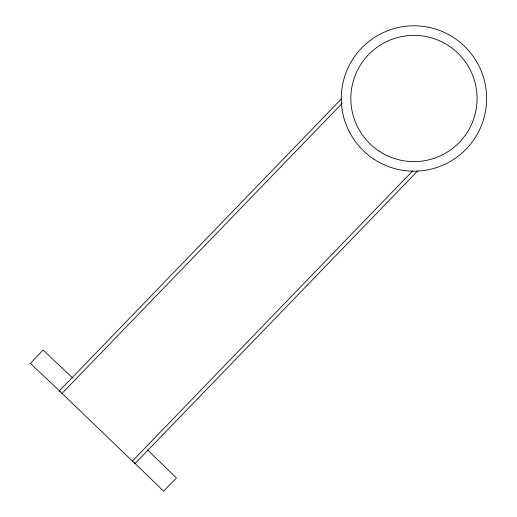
<?xml version="1.0" encoding="UTF-8"?>
<svg xmlns="http://www.w3.org/2000/svg" width="517" height="517" viewBox="0 0 517 517"><rect width="100%" height="100%" fill="white"/><g stroke="black" fill="none" stroke-linecap="round" stroke-linejoin="round"><path stroke-width="0.78" d="M341.317 98.986L59.371 390.904L135.015 463.549L417.613 170.953M61.975 393.411L342.241 103.232M132.404 461.041L412.592 170.946M72.8 378.076L43.034 350.048L30.406 363.464L60.172 391.492M147.694 450.042L176.446 477.979L163.559 491.15L134.233 462.657M373.733 159.049A72.69 72.69 0 0 0 486.497 103.045A72.69 72.69 0 0 0 381.611 33.392A72.69 72.69 0 0 0 373.733 159.049M379.026 151.08A63.126 63.126 0 0 0 476.952 102.444A63.126 63.126 0 0 0 385.869 41.961A63.126 63.126 0 0 0 379.026 151.08"/></g></svg>
